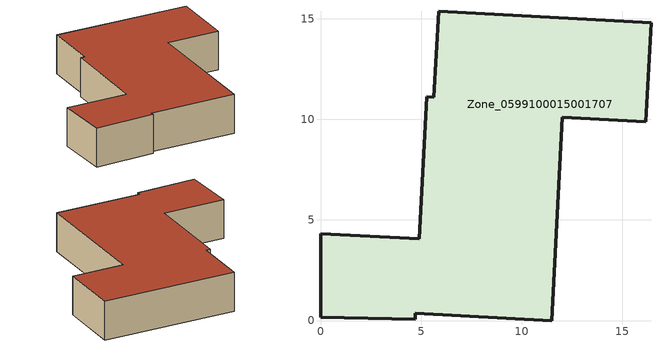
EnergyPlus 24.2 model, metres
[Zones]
Zone_0599100015001707
 floor ground (C_G): 4.7,0.36 4.7,0.08 0,0.16 0.02,4.32 4.9,4.05 5.28,11.12 5.64,11.1 5.87,15.36 16.42,14.79 16.16,9.89 12.02,10.11 11.48,0 z0.82
 wall outside (C_F): 16.16,9.89 16.42,14.79 5.87,15.36 5.64,11.1 5.28,11.12 4.9,4.05 0.02,4.32 0,0.16 4.7,0.08 4.7,0.36 11.48,0 12.02,10.11 16.16,9.89 z0.82:3.9
 roof outside (C_R): 4.7,0.08 4.7,0.36 11.48,0 12.02,10.11 16.16,9.89 16.42,14.79 5.87,15.36 5.64,11.1 5.28,11.12 4.9,4.05 0.02,4.32 0,0.16 z3.9
[BUILDING]
Pand.0599100015001707: North Axis=0; Terrain=City; Loads Convergence Tolerance Value=0.04; Temperature Convergence Tolerance Value=0.4; Solar Distribution=FullExterior; Maximum Number of Warmup Days=25; Minimum Number of Warmup Days=1
[Site:Location]
Rotterdam.The.Hague.AP_ZH_NLD Design_Conditions: Latitude=51.96; Longitude=4.45; Time Zone=1; Elevation=-4.5
[SITE:GROUNDTEMPERATURE:BUILDINGSURFACE]
18, 18, 18, 18, 18, 18, 18, 18, 18, 18, 18, 18
[MATERIAL] Thermal Absorptance=0.9; Solar Absorptance=0.7; Visible Absorptance=0.7
Name | Roughness | Thickness | Conductivity | Density | Specific Heat
G.D.1965 | MediumSmooth | 0.15 | 1 | 540 | 1210
F.D.1965 | Rough | 0.3 | 0.857143 | 1920 | 840
R.D.1965 | MediumRough | 0.2 | 0.08 | 1500 | 1000
[CONSTRUCTION]
C_G: G.D.1965
C_F: F.D.1965
C_R: R.D.1965
[ZONE]
Zone_0599100015001707: Type=1; Multiplier=1; Ceiling Height=Autocalculate; Volume=Autocalculate; Floor Area=autocalculate; Part of Total Floor Area=Yes
[ZONEINFILTRATION:DESIGNFLOWRATE]
Infil_Zone_0599100015001707: Zone or ZoneList or Space or SpaceList=Zone_0599100015001707; Schedule=AlwaysOn; Design Flow Rate Calculation Method=Flow/Area; Flow Rate per Floor Area=0.0042; Constant Term Coefficient=1; Temperature Term Coefficient=0; Velocity Term Coefficient=0; Velocity Squared Term Coefficient=0
[HVACTEMPLATE:ZONE:IDEALLOADSAIRSYSTEM]
Zone_0599100015001707: Maximum Heating Supply Air Temperature=50; Minimum Cooling Supply Air Temperature=13; Maximum Heating Supply Air Humidity Ratio=0.0156; Minimum Cooling Supply Air Humidity Ratio=0.0077; Heating Limit=NoLimit; Cooling Limit=NoLimit; Dehumidification Control Type=ConstantSensibleHeatRatio; Cooling Sensible Heat Ratio=0.7; Dehumidification Setpoint=60; Humidification Control Type=None; Humidification Setpoint=30; Outdoor Air Method=None; Outdoor Air Flow Rate per Person=0.00944; Outdoor Air Flow Rate per Zone Floor Area=0; Outdoor Air Flow Rate per Zone=0; Demand Controlled Ventilation Type=None; Outdoor Air Economizer Type=NoEconomizer; Heat Recovery Type=None; Sensible Heat Recovery Effectiveness=0.7; Latent Heat Recovery Effectiveness=0.65
[ZONECONTROL:THERMOSTAT]
ThermostatControl_Zone_0599100015001707: Zone or ZoneList=Zone_0599100015001707; Control Type Schedule=DualSetpointControlType; Control 1=Thermostat_Zone_0599100015001707; Temperature Difference Between Cutout And Setpoint=0
[THERMOSTATSETPOINT:DUALSETPOINT]
Thermostat_Zone_0599100015001707: Heating Setpoint Temperature Schedule=HeatingSetpoint_Zone_0599100015001707; Cooling Setpoint Temperature Schedule=CoolingSetpoint_Zone_0599100015001707
[SCHEDULE:COMPACT]
HeatingSetpoint_Zone_0599100015001707: Through: 12/31, For: AllDays, Until: 24:00, 21
CoolingSetpoint_Zone_0599100015001707: Through: 12/31, For: AllDays, Until: 24:00, 24
DualSetpointControlType: Through: 12/31, For: AllDays, Until: 24:00, 4
AlwaysOn: Through: 12/31, For: AllDays, Until: 24:00, 1
